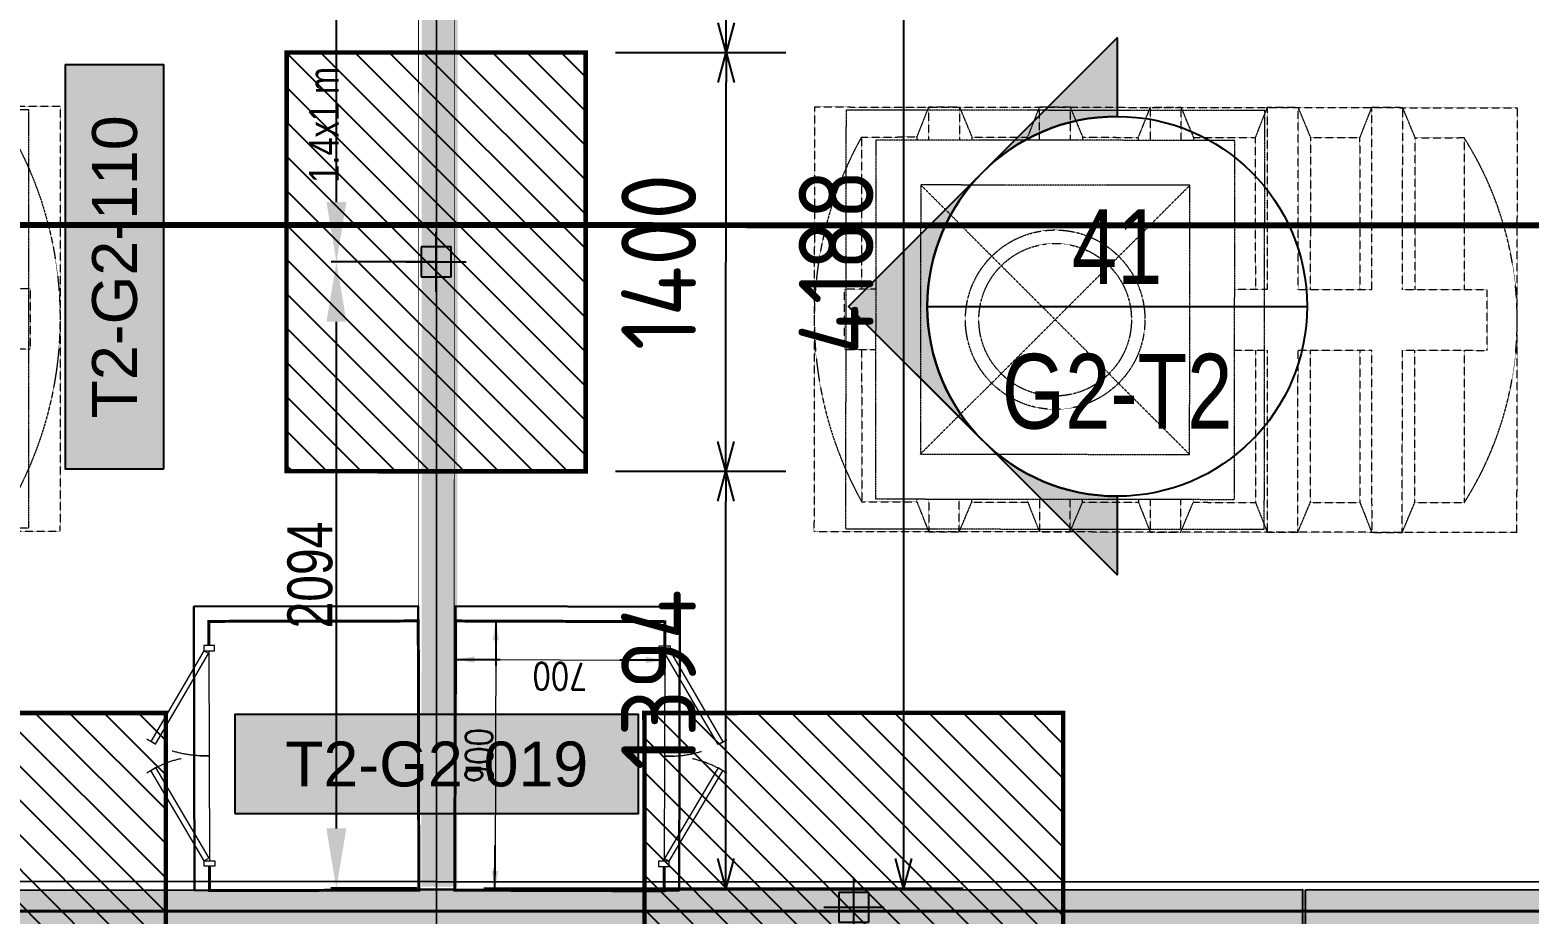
# Model space of a CAD drawing. Header units: centimetres. Extents: x -6122352 to 6876996, y -1694241 to 2592194.
# Drawn here: x 114826 to 119840, y -42178 to -39223 of the extents above; entities that cross this region are included whole.
import ezdxf
from ezdxf.enums import TextEntityAlignment as Align

# ---------------------------------------------------------------- set-up
doc = ezdxf.new("R2010")
doc.units = ezdxf.units.CM
doc.header["$MEASUREMENT"] = 0
doc.header["$PDMODE"] = 66
doc.header["$PDSIZE"] = 100
for name, pattern in [('CENTER', [2, 1.25, -0.25, 0.25, -0.25]), ('HIDDEN', [0.375, 0.25, -0.125]), ('LTH-4G-M-XR-GROUND FLOOR PLAN$0$HIDDEN2', [0.1875, 0.125, -0.0625])]:
    doc.linetypes.add(name, pattern=pattern)
doc.layers.get('Defpoints').update_dxf_attribs({"color": 255, "linetype": 'CENTER'})
for name, color, linetype in [('00-MI-DIM', 7, 'Continuous'), ('@MI-FOOTINGS', 7, 'Continuous'), ('@MI-MEP', 7, 'Continuous'), ('@MI-REF LAYER', 7, 'Continuous'), ('@MI-TYPE-02', 6, 'Continuous'), ('CTECH-Text 2.5mm', 2, 'Continuous'), ('PANEL-TAGS', 7, 'Continuous'), ('VD-WS-WATER TANK', 7, 'Continuous')]:
    doc.layers.add(name, color=color, linetype=linetype)
doc.layers.add('08-Compound Wall-2', color=6, linetype='Continuous', lineweight=25, true_color=0xff00ff)
for name, color, linetype, lineweight in [('23585-XR-AR-102-8P-GF$0$A-FLOR-XREF', 8, 'Continuous', 9), ('23585-XR-AR-DAMAC PLOT LIMITS$0$1-Mid units', 41, 'Continuous', 5), ('A-ANNO-TEXT', 3, 'Continuous', 25), ('LTH-4G-M-XR-GROUND FLOOR PLAN$0$1717 X Water Tank Location_5B$0$00 Line 2', 6, 'Continuous', 13), ('ZAT_WALL PANEL', 3, 'Continuous', 30)]:
    doc.layers.add(name, color=color, linetype=linetype, lineweight=lineweight)
doc.layers.add('LTH-4G-M-XR-GROUND FLOOR PLAN$0$PDF_Geometry', color=7, linetype='Continuous', true_color=0xcccccc)
doc.styles.add('Arial Narrow', font='ARIALN.TTF', dxfattribs={"width": 0.95, "height": 500})
doc.styles.add('DIMTEXT', font='romans.shx', dxfattribs={"width": 0.8})
doc.styles.add('JWC 1.50MM', font='GOTHIC.TTF', dxfattribs={"width": 0.8, "height": 1.5})
doc.styles.add('PANELTAG_STYLE', font='arial.ttf')
doc.styles.add('Schueco-BEMSTIL', font='isocpeur.ttf', dxfattribs={"width": 0.9})
doc.dimstyles.new('DIM-25', dxfattribs={"dimscale": 25, "dimtxt": 2.5, "dimasz": 2.5, "dimexe": 1.25, "dimexo": 0.625, "dimgap": 1, "dimtad": 1, "dimdec": 0, "dimdsep": 46, "dimtxsty": 'DIMTEXT', "dimblk": 'AROW', "dimcen": 2.5, "dimse1": 1, "dimse2": 1, "dimclrd": 1, "dimclre": 1, "dimclrt": 2, "dimadec": 0, "dimazin": 0, "dimtfac": 1, "dimtdec": 0, "dimtmove": 0, "dimatfit": 3, "dimfxl": 1, "dimarcsym": 0})
doc.dimstyles.new('JWC - 1.5', dxfattribs={"dimtxt": 1.5, "dimasz": 2, "dimexe": 0.18, "dimexo": 0.06, "dimgap": 0.09, "dimtad": 1, "dimtoh": 1, "dimdec": 0, "dimzin": 0, "dimdsep": 46, "dimtxsty": 'JWC 1.50MM', "dimcen": 0.09, "dimclrd": 1, "dimclre": 1, "dimclrt": 2, "dimadec": 0, "dimazin": 0, "dimtfac": 1, "dimtdec": 0, "dimtofl": 0, "dimtmove": 0, "dimatfit": 3, "dimfxl": 30, "dimtolj": 1, "dimtzin": 0, "dimarcsym": 0})
doc.dimstyles.new('MI- JWC-TXT-2.5 MM', dxfattribs={"dimscale": 1.5, "dimtxt": 2.5, "dimasz": 1, "dimexe": 2, "dimexo": 1, "dimgap": 1, "dimtad": 1, "dimdec": 0, "dimdsep": 46, "dimtxsty": 'Schueco-BEMSTIL', "dimblk": 'OPEN30', "dimcen": 0, "dimdle": 2, "dimclrd": 140, "dimclre": 8, "dimclrt": 40, "dimadec": 0, "dimazin": 2, "dimtfac": 1, "dimtdec": 0, "dimtix": 1, "dimtmove": 2, "dimatfit": 3, "dimldrblk": 'OPEN', "dimfxl": 2, "dimlwd": -1, "dimlwe": -1, "dimarcsym": 0})
pattern_1 = [(45, (0, 0), (-57.45242597140699, 57.45242597140699), [])]

# ---------------------------------------------------------------- blocks, each defined once
blk = doc.blocks.new('23585-XR-AR-BOUNDARY WALLS AND SETBACKS')
at = {"layer": '08-Compound Wall-2'}
blk.add_lwpolyline([(496465.304265361, 2768950.314838669), (496482.9255285829, 2768934.168785633), (496489.0395714305, 2768940.84125811), (496493.0929700581, 2768945.265056611), (496497.1463700577, 2768949.688856612), (496501.1997700583, 2768954.112656611), (496505.2531700579, 2768958.536456612), (496511.2982549883, 2768965.13399356), (496493.6763889136, 2768981.279238157)], dxfattribs=at)
blk = doc.blocks.new('A$C9d9485f6')
at = {"layer": 'A-ANNO-TEXT', "rotation": 312.4881850805905}
blk.add_blockref('23585-XR-AR-BOUNDARY WALLS AND SETBACKS', (-2377088.534775567, -1504219.252137818), dxfattribs=at)
blk = doc.blocks.new('23585-XR-AR-DAMAC PLOT LIMITS')
at = {"layer": '23585-XR-AR-DAMAC PLOT LIMITS$0$1-Mid units', "color": 251, "true_color": 0x636466}
for points in [[(496501.2735000001, 2768954.0451), (496483.5784999998, 2768970.2587), (496487.6319000004, 2768974.682499999), (496505.3268999998, 2768958.468900001)], [(496497.2200999996, 2768949.621300001), (496479.5251000002, 2768965.834899999), (496483.5784999998, 2768970.2587), (496501.2735000001, 2768954.0451)], [(496501.2735000001, 2768954.0451), (496505.3268999998, 2768958.468900001), (496523.0220999997, 2768942.255100001), (496518.9687000001, 2768937.8313)], [(496497.2200999996, 2768949.621300001), (496501.2735000001, 2768954.0451), (496518.9687000001, 2768937.8313), (496514.9150999999, 2768933.4077)]]:
    blk.add_lwpolyline(points, close=True, dxfattribs=at)
blk = doc.blocks.new('A$Cf093b529')
at = {"layer": 'A-ANNO-TEXT'}
blk.add_blockref('23585-XR-AR-DAMAC PLOT LIMITS', (-495391.9901121984, -2768603.441896566), dxfattribs=at)
blk = doc.blocks.new('AROW')
at = {"color": 1, "ltscale": 100}
for p, q in [((0, 0), (-3, 0)), ((-1.455191522836685e-11, -1), (-1.455191522836685e-11, 1))]:
    blk.add_line(p, q, dxfattribs=at)
blk.add_solid([(-1.279999999998836, 0.2133333333331393), (-1.279999999998836, -0.2133333333331393), (0, 0)], dxfattribs=at)
blk = doc.blocks.new('*D402')
at = {"layer": 'CTECH-Text 2.5mm', "color": 8, "lineweight": -2, "ltscale": 10, "transparency": 16777216}
blk.add_line((0.8245945251717253, -0.1346448104515323), (0.02459452517172529, -0.1346448104515323), dxfattribs=at)
at = {"layer": 'Defpoints', "color": 0, "ltscale": 10, "transparency": 16777216}
for p in [(-0.02540547482827471, -4.440892098500626e-16), (0.8745945251717253, -4.440892098500626e-16), (-0.02540547482827472, -0.1346448104515323)]:
    blk.add_point(p, dxfattribs=at)
at = {"layer": 'CTECH-Text 2.5mm', "color": 8, "lineweight": -2, "ltscale": 10, "transparency": 16777216, "xscale": 0.05, "yscale": 0.05, "zscale": 0.05, "rotation": 180}
blk.add_blockref('AROW', (-0.02540547482827472, -0.1346448104515323), dxfattribs=at)
at = {"layer": 'CTECH-Text 2.5mm', "color": 8, "lineweight": -2, "ltscale": 10, "transparency": 16777216, "xscale": 0.05, "yscale": 0.05, "zscale": 0.05}
blk.add_blockref('AROW', (0.8745945251717253, -0.1346448104515323), dxfattribs=at)
at = {"layer": 'CTECH-Text 2.5mm', "color": 8, "ltscale": 10, "transparency": 16777216, "insert": (0.4245945251717253, -0.07964481045153232), "char_height": 0.09, "attachment_point": 5, "style": 'DIMTEXT'}
blk.add_mtext('900', dxfattribs=at)
blk = doc.blocks.new('*D401')
at = {"layer": 'CTECH-Text 2.5mm', "color": 8, "lineweight": -2, "ltscale": 10, "transparency": 16777216}
blk.add_line((0.7458974683694631, -0.05000000000000048), (0.7458974683694632, -0.6500000000000008), dxfattribs=at)
at = {"layer": 'Defpoints', "color": 0, "ltscale": 10, "transparency": 16777216}
for p in [(0.8745945251717258, -4.440892098500628e-16), (0.7458974683694632, -0.7000000000000008), (0.8745945278484509, -0.7000000000000007)]:
    blk.add_point(p, dxfattribs=at)
at = {"layer": 'CTECH-Text 2.5mm', "color": 8, "lineweight": -2, "ltscale": 10, "transparency": 16777216, "xscale": 0.05, "yscale": 0.05, "zscale": 0.05}
for p, rotation in [((0.7458974683694631, -4.647852750491067e-16), 90), ((0.7458974683694632, -0.7000000000000008), 270)]:
    blk.add_blockref('AROW', p, dxfattribs=dict(at, rotation=rotation))
at = {"layer": 'CTECH-Text 2.5mm', "color": 8, "ltscale": 10, "transparency": 16777216, "insert": (0.690897468369463, -0.3500000000000008), "char_height": 0.09, "attachment_point": 5, "rotation": 90, "style": 'DIMTEXT'}
blk.add_mtext('700', dxfattribs=at)
blk = doc.blocks.new('WT')
at = {"layer": 'VD-WS-WATER TANK', "color": 8, "linetype": 'HIDDEN', "lineweight": 5}
for p, q in [((-1544.628465470625, 709.6584162400104), (-1544.628465470625, -710.3415837597568)), ((-1544.628465470625, 709.6584162400104), (805.3742911103182, 709.6584162400104)), ((805.3742911103182, -710.3415837599896), (805.3742911103182, 709.6584162400104)), ((-1205.197479922557, 610), (-1368.584841941483, 609.6917219583411)), ((-1367.616602353984, 100.7170481621288), (-1368.584841941483, 609.6917219583411)), ((-853.8209368987009, 609.9999999995343), (-1019.529137560632, 609.6873430171981)), ((-462.4613206691574, 609.9999999997672), (-670.4740313610528, 609.9999999997672)), ((-92.2536644951906, 609.9999999997672), (-279.1144151315093, 609.9999999997672)), ((277.9539916787762, 609.9999999997672), (91.09390626149252, 609.6474338008557)), ((645.8408009468112, 609.9999999997672), (461.3015541732311, 609.6518127417658)), ((646.8096269820817, 100.7170481618959), (645.8408009468112, 609.9999999997672)), ((-1366.263995035551, -610.3082780416589), (-1367.232107905904, -101.4002156818751)), ((648.161647852743, -610.0000000002328), (647.1941214301623, -101.4002156816423)), ((-1202.876633016858, -610.0000000002328), (-1366.263995035551, -610.3082780416589)), ((-853.8209368984681, -610.0000000002328), (-1017.208298916928, -610.3082780416589)), ((-462.4613206691574, -610), (-668.1531844553538, -610)), ((-92.2536644951906, -610.0000000002328), (-276.7935682260431, -610.0000000002328)), ((277.9539916787762, -610.0000000002328), (93.4147449049633, -610.3481872582342)), ((648.161647852743, -610.0000000002328), (463.6224010786973, -610.3481872582342)), ((805.3742911103182, -710.3415837599896), (-1544.628465470625, -710.3415837597568))]:
    blk.add_line(p, q, dxfattribs=at)
at = {"layer": 'VD-WS-WATER TANK', "color": 8, "linetype": 'HIDDEN', "lineweight": 5, "ltscale": 0.2}
for p, q in [((-450.0018297319766, 450.0018297312781, 1.058825682041061), (449.9999999995343, -449.9999999997672, -1)), ((449.9999999995343, 449.9999999993015), (-450.0000000004657, -450.0000000002328, 1.000000000007276))]:
    blk.add_line(p, q, dxfattribs=at)
at = {"layer": 'VD-WS-WATER TANK', "color": 8, "linetype": 'HIDDEN', "lineweight": 5}
for points in [[(-1057.987290713005, 100.7170481625944), (-1058.984124873765, 709.6584162407089), (-1161.101388717303, 709.6584162407089), (-1202.876633016625, 610.0000000006985), (-1202.876633016858, 100.7170481625944)], [(-1161.101388717303, 709.6584162407089), (-1161.10138871707, 100.7170481625944)], [(-1018.560901444405, 100.7170481623616), (-1019.529727479443, 610.0000000004657), (-1058.984124873765, 709.6584162407089)], [(-708.9315945943817, 100.7170481623616), (-709.928428754909, 709.6584162404761), (-812.04569259868, 709.6584162404761), (-853.8209368987009, 610.0000000002328), (-853.8209368982352, 100.7170481628273)], [(-812.04569259868, 709.6584162404761), (-812.04569259868, 100.7170481623616)], [(-669.5052053260151, 100.7170481623616), (-670.4740313610528, 610.0000000002328), (-709.928428754909, 709.6584162404761)], [(-318.3893022132106, 599.9999999993015), (-318.5688125255983, 709.6584162404761), (-420.6860763693694, 709.6584162404761), (-462.4613206691574, 610.0000000004657), (-462.4613206691574, 599.9999999997672)], [(-420.6860763693694, 709.6584162404761), (-420.6860763693694, 599.9999999997672)], [(-279.0953917962033, 599.9999999997672), (-279.1144151315093, 610.0000000004657), (-318.5688125255983, 709.6584162404761)], [(51.81901098834351, 599.9999999995343), (51.63884364836849, 709.6584162402432), (-50.47842019540258, 709.6584162407089), (-92.25366449495777, 610), (-92.2536644951906, 600)], [(-50.47842019540258, 709.6584162407089), (-50.47842019563541, 599.9999999997672)], [(91.11226437753066, 599.9999999995343), (91.09324104245752, 610.0000000002328), (51.63884364836849, 709.6584162402432)], [(422.026010134723, 599.9999999997672), (421.8464998223353, 709.6584162404761), (319.7292359783314, 709.6584162407089), (277.9539916787762, 610.0000000002328), (277.9539916787762, 599.9999999995343)], [(319.7292359783314, 709.6584162407089), (319.7292359785642, 600.0000000002328)], [(461.3199205512647, 600), (461.3008972161915, 610), (421.8464998223353, 709.6584162404761)], [(-1161.10138871707, 100.7170481625944), (-1444.626510607777, 100.7170481625944), (-1444.626510607777, -101.4002156811766), (-1161.10138871707, -101.4002156814095)], [(-812.04569259868, 100.7170481623616), (-1057.987290713005, 100.7170481625944)], [(-600.0000000002328, 100.7170481623616), (-708.9315945943817, 100.7170481623616)], [(599.9999999997672, -101.4002156811766), (705.3734893924557, -101.4002156811766), (705.3734893924557, 100.7170481625944), (599.9999999997672, 100.7170481625944)], [(-1202.876633016858, -101.4002156814095), (-1202.876633016858, -609.9999999995343), (-1161.101388717303, -710.3415837595239), (-1056.663277968066, -710.3415837592911), (-1017.208880573744, -610), (-1018.176406996092, -101.4002156811766)], [(-1161.10138871707, -101.4002156814095), (-1161.101388717303, -710.3415837595239)], [(-1056.663277968066, -710.3415837592911), (-1057.659002496395, -101.4002156809438)], [(-1057.659002496395, -101.4002156809438), (-812.0456925984472, -101.4002156811766)], [(-853.8209368984681, -101.4002156809438), (-853.8209368984681, -609.9999999995343), (-812.04569259868, -710.3415837595239), (-707.6075818496756, -710.3415837595239), (-668.1531844551209, -610), (-669.1207108779345, -101.4002156809438)], [(-812.0456925984472, -101.4002156811766), (-812.04569259868, -710.3415837595239)], [(-707.6075818496756, -710.3415837595239), (-708.6033063777722, -101.4002156809438)], [(-708.6033063777722, -101.4002156809438), (-600.0000000006985, -101.4002156814095)], [(-462.4613206689246, -600.0000000002328), (-462.4613206689246, -609.9999999997672), (-420.6860763693694, -710.3415837595239), (-316.2479656198993, -710.3415837590583), (-276.7935682255775, -609.9999999997672), (-276.8125915611163, -600.0000000002328)], [(-420.6860763693694, -600.0000000004657), (-420.6860763693694, -710.3415837595239)], [(-316.2479656198993, -710.3415837590583), (-316.428393206792, -600)], [(-92.25366449495777, -600.0000000004657), (-92.25366449495777, -609.9999999997672), (-50.47842019516975, -710.3415837592911), (53.95969055383466, -710.3415837592911), (93.41408794769086, -609.9999999997672), (93.39506461261772, -600.0000000004657)], [(-50.47842019540258, -600.0000000002328), (-50.47842019516975, -710.3415837592911)], [(53.95969055383466, -710.3415837592911), (53.7786999901291, -600.0000000004657)], [(277.9539916787762, -600.0000000004657), (277.9539916787762, -610), (319.7292359785642, -710.3415837592911), (424.1673467275687, -710.3415837592911), (463.6217441216577, -609.9999999997672), (463.6027207863517, -600.0000000002328)], [(319.7292359783314, -600.0000000004657), (319.7292359785642, -710.3415837592911)], [(424.1673467275687, -710.3415837592911), (423.9869191413745, -600.0000000002328)]]:
    blk.add_lwpolyline(points, dxfattribs=at)
at = {"layer": 'VD-WS-WATER TANK', "color": 8, "linetype": 'HIDDEN', "lineweight": 5, "ltscale": 0.2}
for points in [[(-699.9999999995343, -699.9999999995343), (700.0000000002328, -700), (699.9999999997672, 700), (-700, 700.0000000002328)], [(-600.0000000004657, -600.0000000004657), (599.9999999995343, -600.0000000011642), (599.9999999995343, 599.9999999995343), (-600.0000000002328, 599.9999999990687)], [(-450.0000000002328, -450.0000000002328), (449.9999999997672, -450.0000000004657), (449.9999999995343, 449.9999999993015), (-450.0000000004657, 450)]]:
    blk.add_lwpolyline(points, close=True, dxfattribs=at)
at = {"layer": 'VD-WS-WATER TANK', "color": 8, "linetype": 'HIDDEN', "lineweight": 5}
for radius in [299.9999999999999, 254.9999999999999]:
    blk.add_circle((0, 2.328306436538696e-10), radius, dxfattribs=at)
for centre, radius, start, end in [((-406.0936178530101, 1.520493773277849), 1138.534847617149, 147.7123555648303, 212.5056355353665), ((-448.5880362042226, -2.084176184376702), 1253.962327314667, 331.0008973028165, 29.21709379940886)]:
    blk.add_arc(centre, radius, start, end, dxfattribs=at)
blk = doc.blocks.new('A$Cab812dd2')
at = {"color": 1, "true_color": 0xeb0000, "const_width": 0.009999999999999998}
blk.add_lwpolyline([(33.1545027284883, 0.006143894279375672), (27.15449800388888, 0.004998242482542992), (21.15450557274744, 0.00413516815751791), (15.15450084907934, 0.002989516826346517), (9.154496124945581, 0.001843866892158985), (0.004435167647898197, 2.328306436538696e-10), (-4.656612873077393e-10, 24.00015403702855), (9.150048665236682, 24.00171532877721), (15.15005338797346, 24.0028609787114), (21.15005811303854, 24.00400663050823), (27.15006283624098, 24.00515227951109), (33.15006756037474, 24.0062979310751), (42.29828563099727, 24.00808041240089), (42.30172563716769, 0.007828111294656992)], close=True, dxfattribs=at)
blk = doc.blocks.new('A$C2baae4c6')
at = {"color": 1, "true_color": 0xeb0000, "const_width": 0.01}
blk.add_lwpolyline([(33.14810496842256, 1.311443219427019), (27.14823525008978, 1.311258269008249), (21.14824276213767, 1.311503351666033), (15.14823792834068, 1.311465859413147), (9.148233095358592, 1.311428369022906), (0.00101003039162606, 1.311433577910066), (0, 25.31120737222955), (9.148218243033625, 25.31130024045706), (15.14822307694703, 25.31133773364127), (21.14822790940525, 25.31137522403151), (27.14823274326045, 25.31141271581873), (33.14823757571867, 25.31145020760596), (42.2982863735524, 25.31132154911757), (42.29830122442218, 1.311449675820768)], close=True, dxfattribs=at)
blk = doc.blocks.new('A$C26b54db7')
at = {"color": 1, "true_color": 0xeb0000, "const_width": 0.01}
blk.add_lwpolyline([(33.1545027284883, 1.062951190397143), (27.15449800435454, 1.061805538833141), (21.1545055732131, 1.060942464508116), (15.15450084907934, 1.059796812944114), (9.154496125411242, 1.058651163242757), (0.004435167647898197, 1.056807296350598), (0, 25.05696133337915), (9.150048665236682, 25.05852262489498), (15.15005338843912, 25.05966827506199), (21.15005811303854, 25.060813926626), (27.15006283670664, 25.06195957586169), (33.1500675608404, 25.06310522742569), (42.29828563099727, 25.06488770851865), (42.30172563763335, 1.064635407645255)], close=True, dxfattribs=at)
blk = doc.blocks.new('_Open30')
at = {"color": 0, "linetype": 'ByBlock', "lineweight": -2}
for p, q in [((-1, 0.26794919), (0, 0)), ((0, 0), (-1, -0.26794919)), ((0, 0), (-1, 0))]:
    blk.add_line(p, q, dxfattribs=at)
blk = doc.blocks.new('*D3393')
at = {"layer": '@MI-TYPE-02', "color": 8, "transparency": 16777216}
for p, q in [((-4199.361720955641, -12259.87679361676), (-4199.361720955641, -13862.00154368304)), ((-11.07094692028582, -12260.73636656525), (-11.07094692028553, -13862.00154368304))]:
    blk.add_line(p, q, dxfattribs=at)
at = {"layer": '@MI-TYPE-02', "color": 140, "transparency": 16777216}
blk.add_line((-111.0709469202856, -13662.00154368304), (-4099.361720955641, -13662.00154368304), dxfattribs=at)
at = {"layer": 'Defpoints', "color": 0, "transparency": 16777216}
for p in [(-4199.36172095564, -12159.87679361676), (-11.07094692028477, -12160.73636656525), (-4199.361720955639, -13662.00154368304)]:
    blk.add_point(p, dxfattribs=at)
at = {"layer": '@MI-TYPE-02', "color": 140, "transparency": 16777216, "xscale": 100, "yscale": 100, "zscale": 100, "rotation": 180}
blk.add_blockref('_Open30', (-4199.361720955641, -13662.00154368304), dxfattribs=at)
at = {"layer": '@MI-TYPE-02', "color": 140, "transparency": 16777216, "xscale": 100, "yscale": 100, "zscale": 100}
blk.add_blockref('_Open30', (-11.07094692028556, -13662.00154368304), dxfattribs=at)
at = {"layer": '@MI-TYPE-02', "color": 40, "transparency": 16777216, "insert": (-2105.216333937963, -13437.00154368304), "char_height": 250, "attachment_point": 5, "style": 'Schueco-BEMSTIL'}
blk.add_mtext('4188', dxfattribs=at)
blk = doc.blocks.new('_Open')
at = {"color": 0, "linetype": 'ByBlock', "lineweight": -2}
for p, q in [((-1, 0.1666666666666667), (0, 0)), ((-1, -0.1666666666666667), (0, 0)), ((0, 0), (-1, 0))]:
    blk.add_line(p, q, dxfattribs=at)
blk = doc.blocks.new('T2-SINGLE FOOTING')
at = {"layer": '@MI-FOOTINGS', "transparency": 33554679}
h = blk.add_hatch(dxfattribs=at)
h.set_pattern_fill('ANSI31', color=8, scale=650)
h.set_pattern_definition(pattern_1)
h.paths.add_polyline_path([(-700, 500), (700, 500), (700, -500), (-700, -500)])
at = {"layer": '@MI-FOOTINGS', "color": 62, "const_width": 15}
blk.add_lwpolyline([(-700, 500), (700, 500), (700, -500), (-700, -500)], close=True, dxfattribs=at)
at = {"layer": '@MI-FOOTINGS', "color": 30}
blk.add_point((0, 0), dxfattribs=at)
at = {"color": 94, "insert": (264.757293574512, 425.4484028802568), "char_height": 100, "attachment_point": 1, "style": 'Arial Narrow'}
blk.add_mtext_dynamic_manual_height_columns('1.4x1 m', width=1894.42419414164, gutter_width=2500, heights=[0], dxfattribs=at)
blk = doc.blocks.new('*D4833')
at = {"color": 1, "lineweight": -2, "transparency": 16777216}
for p, q in [((-4199.340768417876, -12035.38194817478), (-4199.340768417876, -11748.33786013084)), ((-3999.340768417876, -11766.33786013084), (-2305.224988549577, -11766.33786013084)), ((-2105.224988549577, -12093.60181124216), (-2105.224988549577, -11748.33786013084))]:
    blk.add_line(p, q, dxfattribs=at)
at = {"color": 1, "transparency": 16777216}
for points in [[(-3999.340768417876, -11733.00452679751), (-3999.340768417876, -11799.67119346418), (-4199.340768417876, -11766.33786013084)], [(-2305.224988549577, -11733.00452679751), (-2305.224988549577, -11799.67119346418), (-2105.224988549577, -11766.33786013084)]]:
    blk.add_solid(points, dxfattribs=at)
at = {"layer": 'Defpoints', "color": 0, "transparency": 16777216}
for p in [(-2105.224988549577, -11766.33786013084), (-4199.340768417876, -12041.38194817478), (-2105.224988549577, -12099.60181124216)]:
    blk.add_point(p, dxfattribs=at)
at = {"color": 2, "transparency": 16777216, "insert": (-3152.282878483727, -11678.56491655504), "char_height": 150, "attachment_point": 5, "style": 'JWC 1.50MM'}
blk.add_mtext('\\A1;2094', dxfattribs=at)
blk = doc.blocks.new('*D4835')
at = {"color": 1, "lineweight": -2, "transparency": 16777216}
for p, q in [((-2105.224988549577, -12093.60181124216), (-2105.224988549577, -11748.33786013084)), ((-1905.224988549577, -11766.33786013084), (-211.0499717060975, -11766.33786013084)), ((-11.04997170609749, -12034.64075477979), (-11.04997170609748, -11748.33786013084))]:
    blk.add_line(p, q, dxfattribs=at)
at = {"color": 1, "transparency": 16777216}
for points in [[(-1905.224988549577, -11733.00452679751), (-1905.224988549577, -11799.67119346418), (-2105.224988549577, -11766.33786013084)], [(-211.0499717060975, -11733.00452679751), (-211.0499717060975, -11799.67119346418), (-11.04997170609748, -11766.33786013084)]]:
    blk.add_solid(points, dxfattribs=at)
at = {"layer": 'Defpoints', "color": 0, "transparency": 16777216}
for p in [(-11.04997170609748, -11766.33786013084), (-11.04997170609749, -12040.64075477979), (-2105.224988549577, -12099.60181124216)]:
    blk.add_point(p, dxfattribs=at)
at = {"color": 2, "transparency": 16777216, "insert": (-1058.137480127837, -11678.56491655504), "char_height": 150, "attachment_point": 5, "style": 'JWC 1.50MM'}
blk.add_mtext('\\A1;2094', dxfattribs=at)
blk = doc.blocks.new('*D3547')
at = {"color": 8, "transparency": 16777216}
for p, q in [((-4199.361720955611, -12259.87679361676), (-4199.361720955611, -13268.61516831033)), ((-2805.224988549577, -12699.60181124216), (-2805.224988549577, -13268.61516831033))]:
    blk.add_line(p, q, dxfattribs=at)
at = {"color": 140, "transparency": 16777216}
blk.add_line((-4099.361720955611, -13068.61516831033), (-2905.224988549577, -13068.61516831033), dxfattribs=at)
at = {"layer": 'Defpoints', "color": 0, "transparency": 16777216}
for p in [(-4199.361720955611, -12159.87679361676), (-2805.224988549577, -12599.60181124216), (-2805.224988549577, -13068.61516831033)]:
    blk.add_point(p, dxfattribs=at)
at = {"color": 140, "transparency": 16777216, "xscale": 100, "yscale": 100, "zscale": 100, "rotation": 180}
blk.add_blockref('_Open30', (-4199.361720955611, -13068.61516831033), dxfattribs=at)
at = {"color": 140, "transparency": 16777216, "xscale": 100, "yscale": 100, "zscale": 100}
blk.add_blockref('_Open30', (-2805.224988549577, -13068.61516831033), dxfattribs=at)
at = {"color": 40, "transparency": 16777216, "insert": (-3502.293354752594, -12843.61516831033), "char_height": 250, "attachment_point": 5, "style": 'Schueco-BEMSTIL'}
blk.add_mtext('1394', dxfattribs=at)
blk = doc.blocks.new('*D3548')
at = {"color": 8, "transparency": 16777216}
for p, q in [((-2805.224988549577, -12699.60181124216), (-2805.224988549577, -13268.61516831033)), ((-1405.224988549577, -12699.60181124216), (-1405.224988549577, -13268.61516831033))]:
    blk.add_line(p, q, dxfattribs=at)
at = {"color": 140, "transparency": 16777216}
blk.add_line((-2705.224988549577, -13068.61516831033), (-1505.224988549577, -13068.61516831033), dxfattribs=at)
at = {"layer": 'Defpoints', "color": 0, "transparency": 16777216}
for p in [(-2805.224988549577, -12599.60181124216), (-1405.224988549577, -12599.60181124216), (-1405.224988549577, -13068.61516831033)]:
    blk.add_point(p, dxfattribs=at)
at = {"color": 140, "transparency": 16777216, "xscale": 100, "yscale": 100, "zscale": 100, "rotation": 180}
blk.add_blockref('_Open30', (-2805.224988549577, -13068.61516831033), dxfattribs=at)
at = {"color": 140, "transparency": 16777216, "xscale": 100, "yscale": 100, "zscale": 100}
blk.add_blockref('_Open30', (-1405.224988549577, -13068.61516831033), dxfattribs=at)
at = {"color": 40, "transparency": 16777216, "insert": (-2105.224988549577, -12843.61516831033), "char_height": 250, "attachment_point": 5, "style": 'Schueco-BEMSTIL'}
blk.add_mtext('1400', dxfattribs=at)
blk = doc.blocks.new('*D3549')
at = {"color": 8, "transparency": 16777216}
for p, q in [((-11.07094692031388, -12260.73636656534), (-11.07094692031394, -13268.61516831036)), ((-1405.224988549577, -12699.60181124216), (-1405.224988549577, -13268.61516831036))]:
    blk.add_line(p, q, dxfattribs=at)
at = {"color": 140, "transparency": 16777216}
blk.add_line((-1305.224988549577, -13068.61516831036), (-111.0709469203139, -13068.61516831036), dxfattribs=at)
at = {"layer": 'Defpoints', "color": 0, "transparency": 16777216}
for p in [(-11.07094692031387, -12160.73636656534), (-1405.224988549577, -12599.60181124216), (-11.07094692031393, -13068.61516831036)]:
    blk.add_point(p, dxfattribs=at)
at = {"color": 140, "transparency": 16777216, "xscale": 100, "yscale": 100, "zscale": 100, "rotation": 180}
blk.add_blockref('_Open30', (-1405.224988549577, -13068.61516831036), dxfattribs=at)
at = {"color": 140, "transparency": 16777216, "xscale": 100, "yscale": 100, "zscale": 100}
blk.add_blockref('_Open30', (-11.07094692031393, -13068.61516831036), dxfattribs=at)
at = {"color": 40, "transparency": 16777216, "insert": (-708.1479677349453, -12843.61516831036), "char_height": 250, "attachment_point": 5, "style": 'Schueco-BEMSTIL'}
blk.add_mtext('1394', dxfattribs=at)
blk = doc.blocks.new('T2-FOOTING PLAN')
at = {"layer": '@MI-FOOTINGS', "transparency": 33554679}
h = blk.add_hatch(dxfattribs=at)
h.set_pattern_fill('ANSI31', color=8, scale=650)
h.set_pattern_definition(pattern_1)
h.paths.add_polyline_path([(-700, 650), (700, 650), (700, -650), (-700, -650)])
at = {"layer": '@MI-FOOTINGS', "color": 160, "true_color": 0x3340f0, "const_width": 15}
blk.add_lwpolyline([(-700, 650), (700, 650), (700, -650), (-700, -650)], close=True, dxfattribs=at)
at = {"layer": '@MI-FOOTINGS', "color": 30}
blk.add_point((0, 0), dxfattribs=at)
blk = doc.blocks.new('G6-T2-REAR-RIGHT END')
at = {"layer": '@MI-TYPE-02'}
h = blk.add_hatch(color=256, dxfattribs=at)
h.dxf.hatch_style = 1
h.paths.add_polyline_path([(-42165.20322779473, 51.31790563929826), (-36165.26883805217, 53.52173404814675), (-36164.79980276595, -66.47734930645674), (-42164.73419250851, -68.68117771530524)])
h.paths.add_polyline_path([(-36155.27285284246, 52.39341225381941), (-30155.33846309991, 54.5972406626679), (-30154.86942781368, -65.4018426919356), (-36154.80381755624, -67.6056711007841)])
h.paths.add_polyline_path([(-30145.34286372142, 53.5676308167167), (-24145.40847397898, 55.77145922509953), (-24144.93943869264, -64.2276241290383), (-30144.8738284352, -66.4314525378868)])
h.paths.add_polyline_path([(-24135.41248876916, 54.64313743077219), (-18135.47809902672, 56.84696583962068), (-18135.00906374038, -63.15211751451716), (-24134.94345348293, -65.35594592336565)])
h.paths.add_polyline_path([(-18125.4829011769, 55.92008403828368), (-12125.54851143435, 58.12391244713217), (-12125.07947614801, -61.87517090747133), (-18125.01386589068, -64.07899931631982)])
h.paths.add_polyline_path([(-12115.5537454345, 57.30751616088673), (-6115.619355691946, 59.51134456973523), (-6115.150320405606, -60.48773878440261), (-12115.08471014828, -62.6915671932511)])
h.paths.add_polyline_path([(-6105.623370482237, 58.38302277540788), (-0.2345176431117579, 59.99954167706892), (0.2345176431117579, -59.99954167706892), (-6105.154335196014, -61.61606057872996)])
for points in [[(-18125.4829011769, 55.92008403828368), (-12125.54851143435, 58.12391244713217), (-12125.07947614801, -61.87517090747133), (-18125.01386589068, -64.07899931631982)], [(-12115.5537454345, 57.30751616088673), (-6115.619355691946, 59.51134456973523), (-6115.150320405606, -60.48773878440261), (-12115.08471014828, -62.6915671932511)]]:
    blk.add_lwpolyline(points, close=True, dxfattribs=at)
at = {"layer": '@MI-FOOTINGS', "xscale": -1, "rotation": 0.01015602854542941}
for p in [(-16625.27249483927, -1.989275118336082), (-13625.27254196885, -1.457506710197777)]:
    blk.add_blockref('T2-FOOTING PLAN', p, dxfattribs=at)
blk = doc.blocks.new('*U1430')
h = blk.add_hatch(color=94)
edge = h.paths.add_edge_path()
edge.add_line((-5.853590386044781e-15, -6.350000000000011), (-3.839567134987508e-15, -8.98025612106916))
edge.add_line((-3.839567134987508e-15, -8.98025612106916), (-8.98025612106916, -1.4210854715202e-14))
edge.add_line((-8.98025612106916, -1.364422505680946e-14), (-1.243449787580175e-14, 8.980256121069147))
edge.add_line((-1.308023176029987e-14, 8.980256121069147), (-6.554262137165959e-15, 6.349999999999988))
edge.add_arc((-2.326472348102011e-15, -1.154631945610163e-14), 6.35, 90.00000000000004, 269.9999999999999)
at = {"color": 94}
blk.add_line((-6.35, -5.639932965095795e-15), (6.35, -1.127986593019159e-14), dxfattribs=at)
for points in [[(-5.853590386044781e-15, -6.350000000000011), (-3.839567134987508e-15, -8.98025612106916), (-8.98025612106916, -1.364422505680946e-14), (-1.308023176029987e-14, 8.980256121069147), (-6.554262137165959e-15, 6.349999999999988, 0.9999999999999994)], [(-4.490128060534579, 4.490128060534578, 0.4142135623730951), (-4.490128060534578, -4.49012806053458), (-8.98025612106916, -1.236372533598709e-15), (-4.490128060534585, 4.490128060534578)]]:
    blk.add_lwpolyline(points, format="xyb", close=True)
blk.add_circle((-1.409983241273949e-15, -5.639932965095795e-15), 6.35, dxfattribs=at)
at = {"style": 'Arial Narrow', "width": 0.95, "flags": 8}
blk.add_attdef('VIEWNUMBER', text='', height=2.5, dxfattribs=at).set_placement((-1.409983241273949e-15, -5.639932965095795e-15), align=Align.BOTTOM_CENTER)
blk.add_attdef('SHEETNUMBER', text='', height=2.5, dxfattribs=at).set_placement((-1.409983241273949e-15, -1.587500000000005), align=Align.TOP_CENTER)
blk = doc.blocks.new('PANELTAG')
at = {"layer": 'PANEL-TAGS', "color": 1}
blk.add_lwpolyline([(-13.5, -3.3), (13.5, -3.3), (13.5, 3.3), (-13.5, 3.3)], close=True, dxfattribs=at)
at = {"layer": 'PANEL-TAGS', "color": 40, "true_color": 0xffd700}
blk.add_solid([(-13.5, -3.3), (13.5, -3.3), (-13.5, 3.3), (13.5, 3.3)], dxfattribs=at)
at = {"layer": 'PANEL-TAGS', "color": 5, "style": 'PANELTAG_STYLE'}
blk.add_attdef('TAGNO', text='', height=3, dxfattribs=at).set_placement((0, 0), align=Align.CENTER)
blk = doc.blocks.new('A$C3dfd7553')
at = {"layer": 'LTH-4G-M-XR-GROUND FLOOR PLAN$0$1717 X Water Tank Location_5B$0$00 Line 2', "color": 8, "linetype": 'Continuous', "elevation": -5.961404628470183e-10}
blk.add_lwpolyline([(0.05625000142252747, -0.700000001154433, 0.01, 0.01, 0), (-0.02540547482827471, -0.7000000014647962, 0.01, 0.01, 0), (-0.02540547482827471, -4.440892098500626e-16, 0.01, 0.01, 0), (0.8745945251717253, -4.440892098500626e-16, 0.01, 0.01, 0), (0.8745945251717253, -0.7000000000000005, 0.01, 0.01, 0), (0.7937499990198317, -0.7000000003091413, 0, 0, 0)], format="xyseb", dxfattribs=at)
at = {"layer": 'LTH-4G-M-XR-GROUND FLOOR PLAN$0$PDF_Geometry', "color": 8, "lineweight": 5, "elevation": -5.961404628470183e-10}
for points in [[(0.07343750142252746, -0.7171875012014066), (0.07343750142252746, -0.6812500012014066), (0.05625000142252747, -0.6812500012014066), (0.05625000142252747, -0.7171875012014066)], [(0.376624831931947, -0.8951878049197844), (0.385999831931947, -0.8795628049197844), (0.08281250142252745, -0.7015625012014066), (0.07343750142252746, -0.7171875012014066)], [(0.4733751685104121, -0.8951878049197844), (0.4640001685104121, -0.8795628049197844), (0.7671874990198316, -0.7015625012013483), (0.7765624990198317, -0.7171875012013483)], [(0.7765624990198317, -0.7171875012013483), (0.7765624990198317, -0.6812500012013484), (0.7937499990198317, -0.6812500012013484), (0.7937499990198317, -0.7171875012013483)]]:
    blk.add_lwpolyline(points, close=True, dxfattribs=at)
blk.add_lwpolyline([(0.7765624990198317, -0.7000000000727601), (0.07343750142252746, -0.700000001128647)], dxfattribs=at)
at = {"layer": 'LTH-4G-M-XR-GROUND FLOOR PLAN$0$PDF_Geometry', "color": 8, "linetype": 'LTH-4G-M-XR-GROUND FLOOR PLAN$0$HIDDEN2', "lineweight": 5}
for centre, start, end in [((0.07343750142252746, -0.7171875012014066), 327.1406896579334, 2.802125314774052), ((0.7765624990198317, -0.7171875012013483), 177.1978746852259, 212.8593103420665)]:
    blk.add_arc(centre, 0.3515773961808323, start, end, dxfattribs=at)
at = {"layer": 'ZAT_WALL PANEL', "color": 1, "elevation": -5.961404628470183e-10}
blk.add_lwpolyline([(-0.02540547482827471, -0.7500000016548443), (-0.02540547482827471, -4.440892098500626e-16), (0.9245945251717254, -4.440892098500626e-16), (0.9245945251717254, -0.7499999998087883), (-0.02540547482827471, -0.7500000015625269)], dxfattribs=at)
at = {"layer": 'CTECH-Text 2.5mm', "color": 8, "ltscale": 10}
dim = blk.add_linear_dim(base=(-0.02540547482827472, -0.1346448104515323), p1=(0.8745945251717253, -4.440892098500626e-16), p2=(-0.02540547482827471, -4.440892098500626e-16), dimstyle='DIM-25', override={"dimscale": 1, "dimtxt": 0.09, "dimasz": 0.05, "dimgap": 0.01, "dimlfac": 1000, "dimclrd": 8, "dimclre": 8, "dimclrt": 8}, dxfattribs=at)
dim.commit()
dim.dimension.update_dxf_attribs({"geometry": '*D402', "text_midpoint": (0.4245945251717253, -0.07964481045153232)})
dim = blk.add_linear_dim(base=(0.7458974683694632, -0.7000000000000008), p1=(0.8745945251717253, -4.440892098500626e-16), p2=(0.8745945251717253, -0.7000000000000005), angle=90, dimstyle='DIM-25', override={"dimscale": 1, "dimtxt": 0.09, "dimasz": 0.05, "dimgap": 0.01, "dimlfac": 1000, "dimclrd": 8, "dimclre": 8, "dimclrt": 8}, dxfattribs=at)
dim.commit()
dim.dimension.update_dxf_attribs({"geometry": '*D401', "text_midpoint": (0.690897468369463, -0.3500000000000008)})
blk = doc.blocks.new('23585-XR-AR-MID-ANNO-GF')
at = {"xscale": 1000, "yscale": 1000, "zscale": 1000, "rotation": 269.8774601641335}
blk.add_blockref('A$C3dfd7553', (5900.257076945411, 23874.59458233759, 5.961404628470183e-07), dxfattribs=at)
at = {"layer": 'VD-WS-WATER TANK', "ltscale": 100, "rotation": 359.9969187736403}
blk.add_blockref('WT', (3895.164104165934, 21990.38384864075), dxfattribs=at)
blk = doc.blocks.new('A$Ca180d4cc')
at = {"color": 1, "true_color": 0xeb0000, "const_width": 0.01}
blk.add_lwpolyline([(33.14810496848077, 0.0001849504187703133), (27.14823525026441, -2.328306436538696e-10), (21.14824276231229, 0.0002450824249535799), (15.14823792874813, 0.0002075904048979282), (9.148233095183969, 0.0001700997818261385), (0.001010030508041382, 0.0001753086689859629), (0, 23.9999491032213), (9.14821824291721, 24.00004197121598), (15.14822307694703, 24.00007946440019), (21.14822790957987, 24.00011695502326), (27.1482327436097, 24.00015444657765), (33.14823757577688, 24.00019193859771), (42.29828637372702, 24.00006328010932), (42.2983012245968, 0.0001914068125188351)], close=True, dxfattribs=at)
at = {"layer": '23585-XR-AR-102-8P-GF$0$A-FLOR-XREF'}
for p, xscale, yscale, zscale, rotation in [((9.164176850579679, 0.03580299229361117), 0.001000000000000003, 0.001000000000000003, 0.001000000000000003, 359.9437714827355), ((21.10696634603664, 0.02968851407058537), -0.001000000000000002, 0.001, 0.001, 359.9969187722189)]:
    blk.add_blockref('23585-XR-AR-MID-ANNO-GF', p, dxfattribs=dict(at, xscale=xscale, yscale=yscale, zscale=zscale, rotation=rotation))
blk = doc.blocks.new('G6-Partition Walls')
at = {"layer": '@MI-TYPE-02'}
h = blk.add_hatch(color=256, dxfattribs=at)
h.dxf.hatch_style = 1
h.paths.add_polyline_path([(-5.304100813460536, -51.90883249402395), (-5.282758996705525, -171.9088305962214), (-4193.57353214777, -172.7726909732301), (-4193.594873964525, -52.77269287103263)])
h.paths.add_polyline_path([(216.2379355836019, -6051.146585927592), (216.2592774003861, -6171.14658402979), (-4201.779715958255, -6172.642378549717), (-4201.80105777501, -6052.64238044752)])
h.paths.add_polyline_path([(-5.297882661077892, -12171.64389301397), (-5.276663978758734, -12051.64389488993), (-4193.567438014026, -12050.78432194144), (-4193.588656696404, -12170.78432006548)])
h.paths.add_polyline_path([(-84.48670436747489, -18171.81471459678), (-84.46548568509752, -18051.81471647276), (-4200.950984102004, -18050.92427800981), (-4200.972202784353, -18170.92427613385)])
at = {"layer": '@MI-TYPE-02', "const_width": 2.5}
blk.add_lwpolyline([(-11.07094692028477, -12160.73636656525), (-11.04972823796561, -12040.73636844121), (-4199.340502273233, -12039.87679549272), (-4199.361720955611, -12159.87679361676)], close=True, dxfattribs=at)
blk.add_blockref('T2-SINGLE FOOTING', (-2105.224988549577, -12099.60181124216))
at = {"color": 94}
for base, p1, p2, picture, middle in [((-2105.224988549577, -11766.33786013084), (-4199.340768417876, -12041.38194817478), (-2105.224988549577, -12099.60181124216), '*D4833', (-3152.282878483727, -11678.56491655504)), ((-11.04997170609748, -11766.33786013084), (-2105.224988549577, -12099.60181124216), (-11.04997170609749, -12040.64075477979), '*D4835', (-1058.137480127837, -11678.56491655504))]:
    dim = blk.add_linear_dim(base=base, p1=p1, p2=p2, dimstyle='JWC - 1.5', dxfattribs=at)
    dim.commit()
    dim.dimension.update_dxf_attribs({"geometry": picture, "text_midpoint": middle})
for base, p1, p2, picture, middle in [((-2805.224988549577, -13068.61516831033), (-4199.361720955611, -12159.87679361676), (-2805.224988549577, -12599.60181124216), '*D3547', (-3502.293354752594, -12843.61516831033)), ((-11.07094692031393, -13068.61516831036), (-1405.224988549577, -12599.60181124216), (-11.07094692031387, -12160.73636656534), '*D3549', (-708.1479677349453, -12843.61516831036)), ((-1405.224988549577, -13068.61516831033), (-2805.224988549577, -12599.60181124216), (-1405.224988549577, -12599.60181124216), '*D3548', (-2105.224988549577, -12843.61516831033))]:
    dim = blk.add_linear_dim(base=base, p1=p1, p2=p2, dimstyle='MI- JWC-TXT-2.5 MM')
    dim.commit()
    dim.dimension.update_dxf_attribs({"geometry": picture, "text_midpoint": middle})
at = {"layer": '@MI-TYPE-02'}
dim = blk.add_linear_dim(base=(-4199.361720955639, -13662.00154368304), p1=(-11.07094692028477, -12160.73636656525), p2=(-4199.36172095564, -12159.87679361676), dimstyle='MI- JWC-TXT-2.5 MM', dxfattribs=at)
dim.commit()
dim.dimension.update_dxf_attribs({"geometry": '*D3393', "text_midpoint": (-2105.216333937964, -13437.00154368304)})

msp = doc.modelspace()

# ---------------------------------------------------------------- linework, layer by layer
at = {"layer": '@MI-REF LAYER', "color": 1, "const_width": 20}
msp.add_lwpolyline([(89130.20128739443, -42145.25174828441), (91624.97045996191, -39870.35373164149), (105985.2601377271, -39873.05715639537), (105984.1160719803, -36710.67836498001), (105985.2601377271, -39873.05715639537), (128428.6569679088, -39877.45092335262), (131079.1303563981, -42167.18121089629)], dxfattribs=at)

# ---------------------------------------------------------------- block references
msp.add_blockref('G6-T2-REAR-RIGHT END', (131205.2053669541, -42154.50797067919))
at = {"layer": '00-MI-DIM'}
ref = msp.add_blockref('*U1430', (118460.1133746644, -40146.73242442775), dxfattribs=dict(at, xscale=100, yscale=100, zscale=100))
ref.add_attrib('VIEWNUMBER', '41', dxfattribs={"layer": '0', "height": 250, "style": 'Arial Narrow', "width": 0.95}).set_placement((118460.1133746644, -40146.73242442775), align=Align.BOTTOM_CENTER)
ref.add_attrib('SHEETNUMBER', 'G2-T2', dxfattribs={"layer": '0', "height": 250, "style": 'Arial Narrow', "width": 0.95}).set_placement((118460.1133746644, -40305.48242442775), align=Align.TOP_CENTER)
at = {"layer": '@MI-MEP', "color": 10, "xscale": 1000, "yscale": 1000, "zscale": 1000}
for name, p, rotation in [('A$Ca180d4cc', (131337.7931331814, -18171.28413188925), 179.9898040371397), ('A$Cab812dd2', (89026.5329824112, -66163.9723817782), 359.9792219100943)]:
    msp.add_blockref(name, p, dxfattribs=dict(at, rotation=rotation))
at = {"layer": '@MI-REF LAYER', "xscale": 1000, "yscale": 1000, "zscale": 1000}
msp.add_blockref('A$C9d9485f6', (-23958.95045533385, 48155.57226163784), dxfattribs=at)
at = {"layer": '@MI-REF LAYER', "xscale": 1000, "yscale": 1000, "zscale": 1000, "rotation": 312.4882903633292}
msp.add_blockref('A$Cf093b529', (-891608.7329339073, 539022.7201118186), dxfattribs=at)
at = {"layer": '@MI-REF LAYER', "color": 10}
for name, p, xscale, yscale, zscale, rotation in [('A$C2baae4c6', (131338.0264756741, -16860.02588365775), 1000, 1000, 1000, 179.9898040371397), ('A$C26b54db7', (89026.14973557193, -67220.77960887644), 999.9999999999998, 999.9999999999998, 999.9999999999998, 359.9792219095311)]:
    msp.add_blockref(name, p, dxfattribs=dict(at, xscale=xscale, yscale=yscale, zscale=zscale, rotation=rotation))
at = {"layer": '@MI-TYPE-02', "rotation": 89.9898100330467}
msp.add_blockref('G6-Partition Walls', (104084.3207224413, -37890.68311821189), dxfattribs=at)
at = {"layer": 'PANEL-TAGS'}
ref = msp.add_blockref('PANELTAG', (115108.4435732425, -40014.67312369125), dxfattribs=dict(at, xscale=50.00000000000001, yscale=50.00000000000001, zscale=50.00000000000001, rotation=90.00000000000001))
ref.add_attrib('TAGNO', 'T2-G2-110', dxfattribs={"color": 5, "height": 150, "rotation": 90, "style": 'PANELTAG_STYLE'}).set_placement((115108.4435732425, -40014.67312369125), align=Align.MIDDLE_CENTER)
ref = msp.add_blockref('PANELTAG', (116185.3866333961, -41676.79901432991), dxfattribs=dict(at, xscale=50, yscale=50, zscale=50))
ref.add_attrib('TAGNO', 'T2-G2-019', dxfattribs={"color": 5, "height": 150, "style": 'PANELTAG_STYLE'}).set_placement((116185.3866333961, -41676.79901432991), align=Align.MIDDLE_CENTER)

doc.saveas('drawing.dxf')
